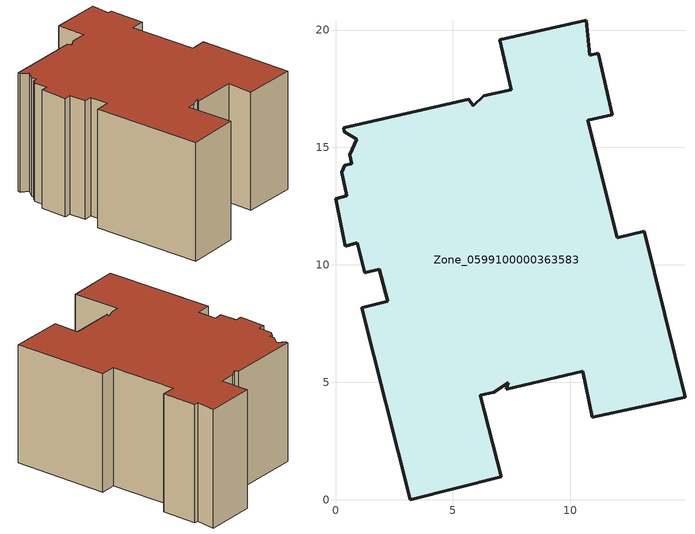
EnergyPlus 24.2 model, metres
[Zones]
Zone_0599100000363583
 floor ground (C_G): 10.68,20.41 10.84,18.94 11.19,19.02 11.78,16.4 10.76,16.16 12.01,11.15 13.16,11.44 14.89,4.36 10.93,3.51 10.53,5.46 7.28,4.7 7.35,4.98 6.73,4.57 6.17,4.44 7.07,0.98 3.18,0 1.12,8.16 2.22,8.44 1.87,9.82 1.25,9.66 0.93,10.93 0.42,10.8 0,12.83 0.49,12.94 0.26,13.94 0.4,14.25 0.69,14.31 0.6,14.69 0.91,15.35 0.38,15.66 0.34,15.85 5.68,17.05 5.87,16.78 6.31,17.2 7.48,17.46 7,19.58 z0
 wall outside (C_F): 0.49,12.94 0,12.83 0.42,10.8 0.93,10.93 1.25,9.66 1.87,9.82 2.22,8.44 1.12,8.16 3.18,0 7.07,0.98 6.17,4.44 6.73,4.57 7.35,4.98 7.28,4.7 10.53,5.46 10.93,3.51 14.89,4.36 13.16,11.44 12.01,11.15 10.76,16.16 11.78,16.4 11.19,19.02 10.84,18.94 10.68,20.41 7,19.58 7.48,17.46 6.31,17.2 5.87,16.78 5.68,17.05 0.34,15.85 0.38,15.66 0.91,15.35 0.6,14.69 0.69,14.31 0.4,14.25 0.26,13.94 0.49,12.94 z0:9.14
 roof outside (C_R): 10.84,18.94 10.68,20.41 7,19.58 7.48,17.46 6.31,17.2 5.87,16.78 5.68,17.05 0.34,15.85 0.38,15.66 0.91,15.35 0.6,14.69 0.69,14.31 0.4,14.25 0.26,13.94 0.49,12.94 0,12.83 0.42,10.8 0.93,10.93 1.25,9.66 1.87,9.82 2.22,8.44 1.12,8.16 3.18,0 7.07,0.98 6.17,4.44 6.73,4.57 7.35,4.98 7.28,4.7 10.53,5.46 10.93,3.51 14.89,4.36 13.16,11.44 12.01,11.15 10.76,16.16 11.78,16.4 11.19,19.02 z9.14
[BUILDING]
Pand.0599100000363583: North Axis=0; Terrain=City; Loads Convergence Tolerance Value=0.04; Temperature Convergence Tolerance Value=0.4; Solar Distribution=FullExterior; Maximum Number of Warmup Days=25; Minimum Number of Warmup Days=1
[Site:Location]
Rotterdam.The.Hague.AP_ZH_NLD Design_Conditions: Latitude=51.96; Longitude=4.45; Time Zone=1; Elevation=-4.5
[SITE:GROUNDTEMPERATURE:BUILDINGSURFACE]
18, 18, 18, 18, 18, 18, 18, 18, 18, 18, 18, 18
[MATERIAL] Thermal Absorptance=0.9; Solar Absorptance=0.7; Visible Absorptance=0.7
Name | Roughness | Thickness | Conductivity | Density | Specific Heat
G.D.1992-2005 | MediumSmooth | 0.15 | 0.06 | 540 | 1210
F.D.1992-2005 | Rough | 0.3 | 0.12 | 1920 | 840
R.D.1992-2005 | MediumRough | 0.2 | 0.08 | 1500 | 1000
[CONSTRUCTION]
C_G: G.D.1992-2005
C_F: F.D.1992-2005
C_R: R.D.1992-2005
[ZONE]
Zone_0599100000363583: Type=1; Multiplier=1; Ceiling Height=Autocalculate; Volume=Autocalculate; Floor Area=autocalculate; Part of Total Floor Area=Yes
[ZONEINFILTRATION:DESIGNFLOWRATE]
Infil_Zone_0599100000363583: Zone or ZoneList or Space or SpaceList=Zone_0599100000363583; Schedule=AlwaysOn; Design Flow Rate Calculation Method=Flow/Area; Flow Rate per Floor Area=0.0021; Constant Term Coefficient=1; Temperature Term Coefficient=0; Velocity Term Coefficient=0; Velocity Squared Term Coefficient=0
[HVACTEMPLATE:ZONE:IDEALLOADSAIRSYSTEM]
Zone_0599100000363583: Maximum Heating Supply Air Temperature=50; Minimum Cooling Supply Air Temperature=13; Maximum Heating Supply Air Humidity Ratio=0.0156; Minimum Cooling Supply Air Humidity Ratio=0.0077; Heating Limit=NoLimit; Cooling Limit=NoLimit; Dehumidification Control Type=ConstantSensibleHeatRatio; Cooling Sensible Heat Ratio=0.7; Dehumidification Setpoint=60; Humidification Control Type=None; Humidification Setpoint=30; Outdoor Air Method=None; Outdoor Air Flow Rate per Person=0.00944; Outdoor Air Flow Rate per Zone Floor Area=0; Outdoor Air Flow Rate per Zone=0; Demand Controlled Ventilation Type=None; Outdoor Air Economizer Type=NoEconomizer; Heat Recovery Type=None; Sensible Heat Recovery Effectiveness=0.7; Latent Heat Recovery Effectiveness=0.65
[ZONECONTROL:THERMOSTAT]
ThermostatControl_Zone_0599100000363583: Zone or ZoneList=Zone_0599100000363583; Control Type Schedule=DualSetpointControlType; Control 1=Thermostat_Zone_0599100000363583; Temperature Difference Between Cutout And Setpoint=0
[THERMOSTATSETPOINT:DUALSETPOINT]
Thermostat_Zone_0599100000363583: Heating Setpoint Temperature Schedule=HeatingSetpoint_Zone_0599100000363583; Cooling Setpoint Temperature Schedule=CoolingSetpoint_Zone_0599100000363583
[SCHEDULE:COMPACT]
HeatingSetpoint_Zone_0599100000363583: Through: 12/31, For: AllDays, Until: 24:00, 21
CoolingSetpoint_Zone_0599100000363583: Through: 12/31, For: AllDays, Until: 24:00, 24
DualSetpointControlType: Through: 12/31, For: AllDays, Until: 24:00, 4
AlwaysOn: Through: 12/31, For: AllDays, Until: 24:00, 1
